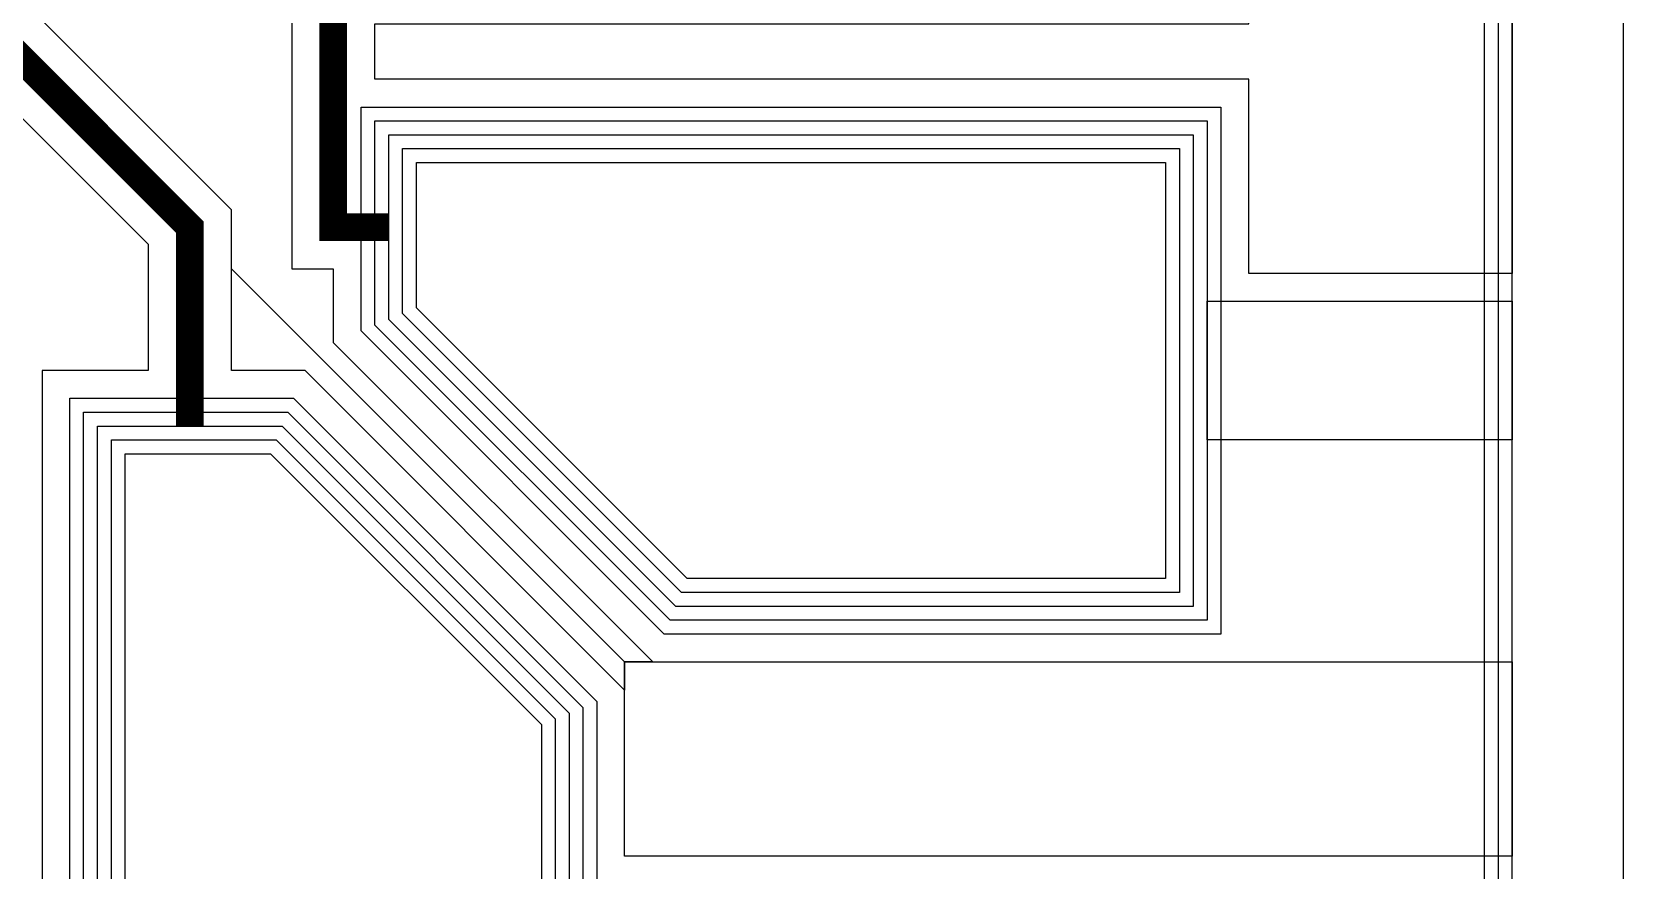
# Model space of a CAD drawing. Extents: x -87611 to 96139, y 77822 to 138139.
# Drawn here: x -4696 to -4122, y 96629 to 96931 of the extents above; entities that cross this region are included whole.
import ezdxf

# ---------------------------------------------------------------- set-up
doc = ezdxf.new("R2010")
doc.units = 0
doc.header["$MEASUREMENT"] = 0
doc.layers.get('0').update_dxf_attribs({"color": 6})
for name, color, linetype in [('L12D0 Etch', 190, 'Continuous'), ('L14D0 Au', 2, 'Continuous'), ('L15D0 PVIA', 7, 'Continuous'), ('L3D0 Base', 3, 'Continuous'), ('L4D0 Cntr', 1, 'Continuous'), ('L7D0 DE', 42, 'Continuous'), ('L8D0 Wire', 5, 'Continuous')]:
    doc.layers.add(name, color=color, linetype=linetype)

# ---------------------------------------------------------------- blocks, each defined once
blk = doc.blocks.new('_32PADS')
at = {"layer": 'L14D0 Au'}
for points in [[(1160.533, -1115), (1060, -1014.467), (1060, -955), (1340, -955), (1340, -1115)], [(955, -1340), (955, -1060), (1014.467, -1060), (1115, -1160.533), (1115, -1340)]]:
    blk.add_lwpolyline(points, close=True, dxfattribs=at)
at = {"layer": 'L15D0 PVIA'}
for points in [[(1162.604, -1110), (1065, -1012.396), (1065, -960), (1335, -960), (1335, -1110)], [(960, -1335), (960, -1065), (1012.396, -1065), (1110, -1162.604), (1110, -1335)]]:
    blk.add_lwpolyline(points, close=True, dxfattribs=at)
at = {"layer": 'L3D0 Base'}
for points in [[(1156.391, -1125), (1050, -1018.609), (1050, -945), (1350, -945), (1350, -1125)], [(1350, -1060), (1350, -1010), (1460, -1010), (1460, -1060)], [(945, -1350), (945, -1050), (1018.609, -1050), (1125, -1156.391), (1125, -1350)]]:
    blk.add_lwpolyline(points, close=True, dxfattribs=at)
at = {"layer": 'L4D0 Cntr'}
for points in [[(1158.462, -1120), (1055, -1016.538), (1055, -950), (1345, -950), (1345, -1120)], [(950, -1345), (950, -1055), (1016.538, -1055), (1120, -1158.462), (1120, -1345)]]:
    blk.add_lwpolyline(points, close=True, dxfattribs=at)
at = {"layer": 'L8D0 Wire'}
for points in [[(1154.32, -1130), (1045, -1020.68), (1045, -940), (1355, -940), (1355, -1130)], [(940, -1355), (940, -1045), (1020.68, -1045), (1130, -1154.32), (1130, -1355)]]:
    blk.add_lwpolyline(points, close=True, dxfattribs=at)
blk = doc.blocks.new('_32TRCE130')
at = {"layer": 'L14D0 Au'}
for points in [[(-156.42, 177.63), (-968.27, 989.48), (-968.27, 1035), (-930, 1035), (-930, 1365), (-1000, 1365), (-1000, 1460), (-840, 1460), (-840, 1365), (-910, 1365), (-910, 1035), (-820, 1035), (-820, 961.42), (-388.91, 530.33), (-431.33, 487.9), (-325.27, 381.84)], [(162.63, 219.2), (268.7, 325.27), (226.27, 367.7), (241.14, 382.56), (241.61, 384.89), (246.07, 380.42), (270.12, 404.46), (265.65, 408.93), (267.97, 409.4), (282.84, 424.26), (325.27, 381.84), (431.33, 487.9), (388.91, 530.33), (878.58, 1020), (998.27, 1020), (998.27, 1035), (1024.82, 1035), (1140, 1150.18), (1140, 1140), (998.27, 998.27), (977.06, 998.27), (147.63, 168.85)]]:
    blk.add_lwpolyline(points, dxfattribs=at)
for points in [[(910, 1050), (910, 1365), (840, 1365), (840, 1460), (1000, 1460), (1000, 1365), (930, 1365), (930, 1050)], [(-998.27, 998.27), (-1140, 1140), (-1140, 1150.18), (-1024.82, 1035), (-998.27, 1035)]]:
    blk.add_lwpolyline(points, close=True, dxfattribs=at)
at = {"layer": 'L8D0 Wire', "const_width": 10}
for points in [[(-100.15, 162.63), (-162.63, 162.63), (-983.27, 983.27), (-983.27, 1055)], [(377.05, 539.68), (872.37, 1035), (983.27, 1035), (983.27, 1055)]]:
    blk.add_lwpolyline(points, dxfattribs=at)
blk = doc.blocks.new('$32_130_B')
at = {"layer": 'L12D0 Etch'}
blk.add_lwpolyline([(0, 0), (0, 2950), (50, 2950), (50, 50), (2950, 50), (2950, 2950), (0, 2950), (0, 3000), (3000, 3000), (3000, 0)], close=True, dxfattribs=at)
at = {"layer": 'L14D0 Au'}
blk.add_lwpolyline([(2640, 290), (2640, 360), (2960, 360), (2960, 290)], close=True, dxfattribs=at)
at = {"layer": 'L3D0 Base'}
blk.add_lwpolyline([(0, 0), (0, 2960), (40, 2960), (40, 40), (2960, 40), (2960, 2960), (0, 2960), (0, 3000), (3000, 3000), (3000, 0)], close=True, dxfattribs=at)
at = {"layer": 'L4D0 Cntr'}
blk.add_lwpolyline([(0, 0), (0, 2955), (45, 2955), (45, 45), (2955, 45), (2955, 2955), (0, 2955), (0, 3000), (3000, 3000), (3000, 0)], close=True, dxfattribs=at)
at = {"layer": 'L7D0 DE'}
blk.add_lwpolyline([(0, 0), (0, 2960), (40, 2960), (40, 40), (2960, 40), (2960, 2960), (0, 2960), (0, 3000), (3000, 3000), (3000, 0)], close=True, dxfattribs=at)
blk.add_blockref('_32PADS', (1500, 1500))
for rotation in [270, 180]:
    blk.add_blockref('_32TRCE130', (1500, 1500), dxfattribs=dict(rotation=rotation))

msp = doc.modelspace()

# ---------------------------------------------------------------- block references
at = {"linetype": 'Continuous'}
msp.add_blockref('$32_130_B', (-7121.87, 96344.12), dxfattribs=at)

doc.saveas('drawing.dxf')
